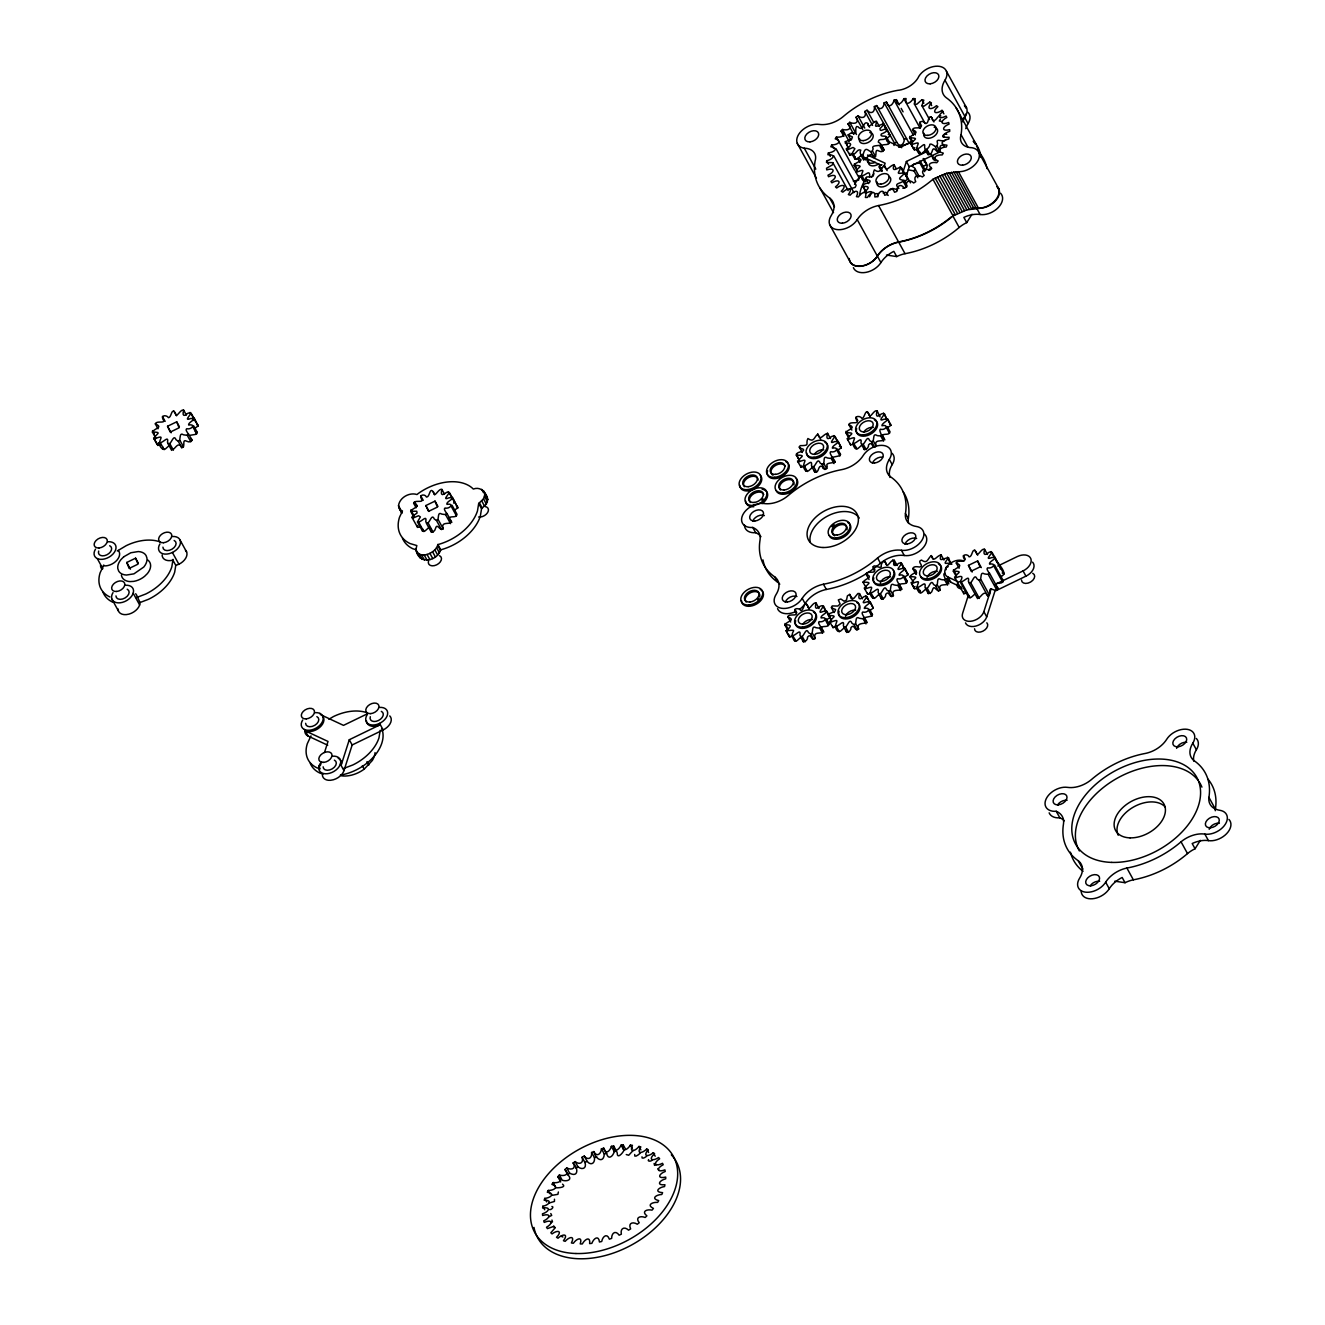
<?xml version="1.0" encoding="UTF-8"?>
<svg xmlns="http://www.w3.org/2000/svg" width="1325" height="1325" viewBox="0 0 1325 1325"><rect width="100%" height="100%" fill="white"/><g stroke="black" fill="none" stroke-linecap="round" stroke-linejoin="round"><path stroke-width="1.5" d="M846.162 630.087C845.996 634.99 851.594 630.733 850.965 627.619C854.873 622.949 854.393 632.588 858.65 629.011C854.741 620.133 872.132 626.029 864.248 619.669M880.926 596.78C880.761 601.666 886.359 597.426 885.729 594.312C889.638 589.625 889.158 599.281 893.414 595.687C890.152 586.462 904.048 593.534 900.354 586.809M186.361 415.056L183.662 410.154C180.217 408.68 176.175 419.843 175.331 412.953C171.256 407.04 171.72 417.574 168.424 417.673C167.116 414.957 160.524 414.791 162.925 419.197C166.884 424.398 156.367 420.075 155.323 423.884L158.023 428.787M444.455 494.026L441.937 489.438C438.492 487.964 434.467 499.144 433.623 492.237C429.399 486.258 430.112 497.19 426.484 497.057C425.226 493.678 418.617 494.606 421.3 498.614C424.944 503.732 414.609 499.31 413.615 503.169L416.133 507.757M819.049 608.622L816.134 603.041C812.689 601.567 808.648 612.746 807.803 605.84C803.712 599.943 804.209 610.461 800.896 610.577C799.571 607.844 792.996 607.678 795.398 612.084C799.356 617.284 788.839 612.962 787.795 616.771L790.677 622.005M880.082 416.928L877.133 410.849C873.688 409.293 869.829 420.373 868.852 413.847C865.093 407.603 865.026 418.153 861.896 418.385C860.571 415.653 853.996 415.487 856.397 419.893C860.356 425.093 849.838 420.77 848.795 424.58L851.876 430.078M897.174 565.527L894.292 560.293C890.864 558.736 887.005 569.816 886.028 563.291C884.504 558.372 880.313 563.986 881.291 566.736C879.121 569.237 871.999 561.982 873.457 569.154C877.531 574.686 867.213 570.148 865.97 574.023L869.051 579.522M937.802 116.948C936.212 119.896 932.071 123.291 932.171 117.942C926.854 113.619 929.835 124.649 925.049 123.44C923.889 119.73 917.397 121.602 920.295 125.196C923.657 130.264 913.521 125.759 912.528 129.668L915.393 134.902M987.456 554.479L984.574 549.262C981.129 547.788 977.105 558.951 976.26 552.061C972.037 546.082 972.749 556.997 969.122 556.864C967.863 553.486 961.254 554.413 963.938 558.421C967.581 563.556 957.246 559.133 956.253 562.993L959.134 568.226M899.261 104.89L896.379 99.657L894.11 100.087C892.967 105.056 888.181 108.865 886.475 102.025L884.189 102.737C883.924 108.054 879.585 111.366 876.603 105.569L874.367 106.547C875.212 112.178 870.923 114.811 867.03 110.223L864.91 111.433C866.964 117.13 862.459 119.267 858.004 115.855L856.033 117.262C859.759 122.794 854.459 124.666 849.756 122.314L848 123.904C853.3 128.79 847.354 130.91 842.501 129.436L840.994 131.142L843.876 136.376M615.545 1149.421L613.624 1145.943L611.355 1146.34C610.113 1151.276 605.243 1155.118 603.736 1148.146L601.451 1148.825C601.053 1154.108 596.681 1157.487 593.848 1151.557L591.596 1152.502C592.292 1158.1 588.018 1160.832 584.226 1156.079L582.072 1157.272C584.077 1163.002 579.489 1165.139 575.116 1161.594L573.112 1162.986C576.64 1168.551 571.439 1170.439 566.752 1167.954L564.963 1169.528C570.065 1174.513 564.202 1176.583 559.365 1175.01L557.825 1176.716L560.707 1181.95M582.072 1157.272L584.954 1162.489C586.958 1168.236 582.371 1170.372 577.998 1166.828L575.116 1161.594M840.994 131.142C847.735 135.017 841.458 137.8 836.423 137.038L835.214 138.843C843.098 141.394 837.003 145.038 831.686 144.922L830.808 146.76C839.255 148.036 834.187 152.292 828.407 152.888L827.877 154.71C836.82 154.412 832.862 159.431 826.684 160.739L826.502 162.495L832.829 162.66L848.166 190.568M802.784 639.312C802.304 644.381 808.217 640.356 807.571 637.06C811.48 632.389 810.999 642.029 815.239 638.451C811.811 629.193 825.972 636.298 822.179 629.557M863.784 447.105C863.304 452.173 869.217 448.165 868.571 444.869C872.479 440.182 871.999 449.838 876.239 446.243C872.877 437.002 886.773 444.123 883.262 437.399M835.992 148.665L856.132 185.285L855.155 187.388L850.021 188.912M155.969 438.525L152.375 432C155.075 427.909 163.505 427.511 155.323 423.884M414.013 517.396L410.651 511.284C413.383 507.193 421.781 506.812 413.615 503.169M557.825 1176.716C564.4 1180.724 558.14 1183.407 553.138 1182.562L551.879 1184.351C559.647 1187.084 553.486 1190.628 548.219 1190.43L547.291 1192.252C555.854 1193.56 550.422 1197.932 544.757 1198.396L544.161 1200.218C553.088 1200.102 548.947 1205.054 542.819 1206.263L542.604 1208.036C551.465 1206.595 549.063 1211.746 542.472 1213.816L542.621 1215.489C551.051 1212.938 550.488 1217.758 543.73 1220.872L544.227 1222.412C551.945 1219 553.585 1223.091 546.529 1227.248L547.391 1228.606L554.049 1226.304L554.546 1227.911M799.555 460.487L796.292 455.138C796.424 452.04 800.78 452.107 802.851 451.229C806.494 447.701 796.457 449.539 800.234 445.631C810.685 445.631 805.087 444.123 807.919 438.525C814.113 442.848 813.798 437.349 817.79 434.07C820.125 441.937 822.692 434.418 827.578 433.292L830.46 438.525M799.174 460.371L796.474 453.746M787.713 630.12L784.847 624.887C787.547 620.796 795.977 620.398 787.795 616.771M848.414 148.383L845.333 141.642L851.611 139.307L852.439 136.955L848.099 134.918L850.849 133.146M848.033 148.267C852.174 143.696 851.611 142.951 845.151 143.034M857.043 170.577L854.161 165.343C855.221 161.716 866.285 160.706 857.954 158.172M866.02 191.81L862.757 186.477C862.89 183.38 867.246 183.446 869.316 182.568C872.96 179.041 862.923 180.879 866.699 176.954C877.15 176.97 871.552 175.463 874.384 169.865C880.578 174.188 880.247 168.673 884.255 165.41C886.591 173.26 889.158 165.757 894.044 164.631L895.965 168.109M865.639 191.711L862.923 185.086M848.712 437.929L845.847 432.695C848.646 428.538 856.745 428.389 848.795 424.58M881.042 171.041L879.287 166.172L881.92 164.714M831.504 620.796L828.423 614.055L834.8 611.537L835.611 609.517L831.719 607.976L832.183 605.939L837.864 606.038L840.116 603.985L838.311 599.927L840.878 598.999L844.075 601.219L846.526 600.059L847.404 595.836L849.756 594.378L851.13 598.486L853.963 598.271L857.938 593.451L859.528 593.6L862.409 598.834M831.123 620.68L829.384 615.81M912.445 143.001L909.563 137.783C912.296 133.676 920.693 133.295 912.528 129.668M865.887 587.372L863.006 582.139C865.821 578.048 873.987 577.65 865.97 574.023M913.621 582.139L909.811 576.673C912.528 572.566 920.925 572.185 912.759 568.558C913.985 565.709 917.712 566.885 919.848 567.034C924.602 565.46 916.32 561.949 921.438 560.044C927.616 564.384 927.318 558.885 931.309 555.606C933.628 563.456 936.212 555.953 941.098 554.827L943.963 560.044M956.17 576.325L953.288 571.108C956.021 567.001 964.418 566.62 956.253 562.993M118.024 608.937A11.809 7.702 -28.8 0 0 126.223 614.618L129.072 614.088A11.809 7.702 -28.8 0 0 139.655 604.962L139.986 602.544L136.757 595.455A11.809 7.702 -28.8 0 0 135.647 593.766M173.028 559.365L171.803 566.918A39.816 25.953 -28.8 0 1 145.7 594.031L136.111 597.691M162.114 554.943A11.809 7.702 -28.8 0 0 170.296 560.624L172.896 560.144L175.778 565.378L174.685 572.152A39.816 25.953 -28.8 0 1 148.566 599.264L139.986 602.544M398.494 505.752C399.471 497.604 409.408 492.006 417.027 494.54L418.187 493.546A43.311 28.239 -28.8 0 1 473.323 489.057C480.942 486.176 486.06 492.635 487.815 499.508L486.374 504.063L481.555 508.701L480.346 516.137A43.311 28.239 -28.8 0 1 441.523 549.61L440.745 549.759C436.703 562.197 417.706 564.566 415.984 549.262L416.828 545.552L410.087 543.565A43.311 28.239 -28.8 0 1 399.504 517.263L402.452 511.019L399.984 509.479L398.494 505.752L400.398 509.247M380.209 730.274L378.983 737.826A39.816 25.953 -28.8 0 1 352.881 764.939L343.291 768.599M484.95 494.275L483.493 498.829L478.689 503.467L477.48 510.903A43.311 28.239 -28.8 0 1 438.641 544.376L437.863 544.525C436.074 553.337 418.816 560.359 415.984 549.262M430.807 529.321C429.813 533.727 434.998 532.004 435.395 528.741C437.233 521.901 439.685 531.739 443.213 528.774C439.933 519.599 453.829 526.572 450.152 519.88M169.385 445.399L165.228 449.092L162.776 449.208C153.203 442.202 169.285 433.076 154.263 438.956C155.141 433.59 163.588 432.348 152.375 432M162.776 449.208L163.306 447.37M429.118 527.3L424.961 531.01L422.493 531.126L417.458 521.967L420.389 516.932L418.551 515.723L412.539 518.241L412.572 516.303L417.06 513.023L416.729 511.218L410.651 511.284M422.493 531.126L423.023 529.288M861.449 155.124L857.292 158.834L854.84 158.95L851.958 153.717L854.89 148.682L853.052 147.472L847.039 149.99L846.36 148.93L848.629 146.595M854.84 158.95L855.354 157.112M812.589 467.228L808.432 470.938L805.981 471.054C798.495 464.081 812.44 456.645 798.18 462.094C798.809 456.794 808.084 455.253 796.292 455.138M805.981 471.054L806.329 469.646M867.345 180.465L863.85 181.243C856.182 174.834 870.26 166.702 856.53 172.217C855.155 167.613 866.782 165.658 854.161 165.343M863.85 181.243L864.364 179.405M801.145 636.977L796.987 640.687L794.52 640.803C787.067 630.584 801.608 629.309 786.056 630.783C791.373 626.592 792.367 624.423 784.847 624.887M794.52 640.803L794.884 639.395M862.144 444.786L857.987 448.496L855.519 448.595C848.05 441.639 861.995 434.203 847.718 439.652C848.364 434.335 857.639 432.828 845.847 432.695M855.519 448.595L855.884 447.204M925.86 149.874L921.703 153.567L919.252 153.683C911.782 146.595 925.678 139.556 911.451 144.74C912.113 139.357 921.206 138.181 909.563 137.783M919.252 153.683L919.782 151.845M844.538 627.537L840.381 631.247L837.93 631.362C830.444 624.39 844.389 616.97 830.129 622.402C830.825 617.053 839.818 615.827 828.241 615.446M879.088 594.246L875.146 597.939L872.695 598.039C865.208 591.082 879.154 583.646 864.894 589.095C865.54 583.778 874.798 582.271 863.006 582.139M872.695 598.039L872.893 597.128M926.109 588.764L921.952 592.457L919.484 592.573C912.014 585.617 925.96 578.18 911.699 583.629C912.329 578.313 921.604 576.806 909.811 576.673M919.484 592.573L920.196 590.354M975.349 593.666L971.192 597.36L968.724 597.476L960.095 581.774C964.103 575.348 961.304 575.514 955.176 578.064C955.872 572.715 964.865 571.473 953.288 571.108M968.724 597.476L969.254 595.637M893.977 145.452L894.508 143.166L874.367 106.547M626.261 1154.555L628.713 1155.251L633.251 1150.348M869.631 196.762L869.912 195.752M925.247 170.528C927.715 166.751 928.51 162.909 923.045 166.536M863.171 157.079C865.242 164.797 869.531 148.466 873.838 157.427C878.177 156.681 873.407 147.771 879.253 151.149C883.146 153.452 885.994 147.936 881.142 147.257M977.072 595.604C979.142 603.322 983.415 587.008 987.721 595.952C992.143 595.19 987.042 586.346 993.154 589.675C995.87 591.381 999.961 588.366 996.466 586.279M591.596 1152.502L594.478 1157.735C595.157 1163.333 590.884 1166.05 587.091 1161.313L584.226 1156.079M911.815 141.361L908.817 142.719L886.475 102.025M873.854 173.707L871.585 177.003M940.27 151.679L909.248 166.718L906.267 176.076L907.045 172.747M991.05 589.095L983.862 611.637A11.809 7.702 -28.8 0 1 970.413 621.293A11.809 7.702 -28.8 0 1 962.596 613.376L968.426 595.008M171.107 447.337C173.194 455.071 177.467 438.741 181.773 447.701C186.245 446.972 181.012 438.211 187.073 441.358C189.773 443.146 194.063 440.165 190.502 438.012M320.402 765.303L321.577 761.643M324.509 752.467L328.02 741.453L305.197 730.82A11.809 7.702 -28.8 0 0 319.673 727.425A11.809 7.702 -28.8 0 0 322.455 715.947M366.412 720.634A11.809 7.702 -28.8 0 0 380.292 724.692L349.287 739.731L341.088 765.403A11.809 7.702 -28.8 0 0 338.206 758.231M322.339 774.612A11.809 7.702 -28.8 0 0 330.521 780.293L333.37 779.763A11.809 7.702 -28.8 0 0 343.97 770.637L352.168 744.965L383.173 729.926A11.809 7.702 -28.8 0 0 389.782 715.931M883.941 166.884L885.117 163.223L867.56 155.025M902.855 172.498L906.383 161.484L926.44 151.762M927.583 151.812C926.49 156.234 931.757 154.644 932.154 151.298C933.959 144.193 936.841 155.091 940.104 150.951M927.831 590.702C926.722 595.124 931.988 593.534 932.386 590.188C934.241 583.364 936.676 593.186 940.22 590.221C936.858 580.979 950.737 588.085 947.226 581.377M965.494 622.882A11.809 7.702 -28.8 0 0 976.144 625.996A11.809 7.702 -28.8 0 0 986.727 616.87L994.926 591.198L1025.947 576.16A11.809 7.702 -28.8 0 0 1032.556 562.148M634.692 1154.472C633.632 1158.762 639.776 1154.042 640.571 1152.601M159.182 442.666C162.644 443.858 169.02 434.285 167.48 442.335C170.627 448.347 173.244 432.463 175.977 439.668C182.635 445.233 177.567 430.973 183.479 434.815C193.715 436.637 183.811 430.857 186.692 428.72C191.761 430.012 196.216 423.636 188.68 425.043C187.521 422.278 199.81 417.64 190.552 418.534C181.293 422.377 196.514 410.17 187.769 413.334C183.132 417.425 182.337 415.023 183.662 410.154M417.458 521.967C420.919 523.143 427.296 513.587 425.756 521.619C429.068 527.632 431.321 511.781 434.269 518.969C440.927 524.501 435.892 510.39 441.705 514.083C451.875 516.038 442.169 510.175 444.968 508.022C450.053 509.313 454.508 502.937 446.972 504.345C445.498 501.546 458.152 497.239 449.125 497.753C439.469 501.777 454.111 490.432 446.591 492.37C441.755 496.362 440.413 494.821 441.937 489.438M851.958 153.717C856.016 155.787 856.894 148.152 860.819 150.139C859.345 151.994 860.554 157.162 863.37 153.832C866.285 142.653 870.542 157.112 873.175 148.847C869.614 143.249 887.402 147.936 878.276 142.023C878.442 137.85 883.129 140.649 885.431 138.612C889.357 134.057 878.922 138.131 881.34 134.007C883.013 133.312 889.605 130.595 885.978 129.188C883.742 128.459 879.767 132.748 879.933 128.641C891.261 117.412 872.546 130.827 875.991 124.451C877.796 114.579 867.759 132.185 867.925 123.49C862.923 119.697 863.917 133.129 857.788 126.587M916.37 148.45C919.252 150.503 925.662 140.102 924.618 146.959C924.535 152.524 930.017 147.141 929.885 144.276C932.303 142.587 937.106 150.785 937.57 143.332C935.102 136.839 943.798 143.398 945.719 139.705M803.099 465.82C807.024 466.615 812.589 457.622 811.48 465.853C815.206 470.408 817.045 455.436 820.274 463.22C827.148 467.377 821.102 454.16 827.413 457.97C837.4 459.957 827.81 453.697 830.758 451.693C836.207 453.283 839.818 446.542 832.398 448.165C831.702 445.183 843.545 441.126 834.767 441.589C825.276 445.763 840.232 433.408 831.702 436.472C826.85 440.745 826.154 438.128 827.578 433.292M811.977 466.996L814.858 472.23C819.728 472.909 817.392 464.893 822.295 466.334C822.08 470.077 828.009 470.193 827.197 466.168C824.001 460.984 841.193 464.628 832.282 459.361M852.654 443.362C856.116 444.554 862.492 434.981 860.935 443.03C864.132 448.976 866.815 432.911 869.614 440.562C876.189 445.614 871.188 431.42 877.067 435.577C885.332 437.283 878.077 431.42 880.313 429.25C885.746 430.84 889.373 424.099 881.953 425.723C881.556 422.758 893.033 418.369 884.023 419.23C874.748 423.072 889.986 410.866 881.241 414.029C876.405 418.286 875.692 415.686 877.133 410.849M791.654 635.569C795.232 636.762 801.194 627.189 799.936 635.222C803.099 641.25 805.699 625.35 808.449 632.572C815.107 638.103 810.072 623.992 815.885 627.686C826.055 629.657 816.399 623.744 819.165 621.624C824.233 622.916 828.688 616.539 821.152 617.947C819.662 615.148 832.348 610.842 823.305 611.355C813.815 615.661 828.804 603.057 820.241 606.221C815.521 610.328 814.643 607.96 816.134 603.041M835.048 626.129C838.526 627.305 844.886 617.748 843.346 625.781C846.509 631.81 849.11 615.926 851.859 623.131C858.517 628.663 853.499 614.552 859.296 618.245C869.233 620.382 859.875 614.022 862.724 612.017C868.157 613.591 871.784 606.85 864.347 608.473C863.95 605.525 875.444 601.136 866.418 601.997C857.225 605.674 871.8 594.527 864.182 596.532C859.296 600.54 857.822 599.033 859.528 593.6M869.813 592.805C873.274 593.997 879.651 584.424 878.111 592.474C881.274 598.503 883.874 582.602 886.624 589.807C893.282 595.356 888.247 581.228 894.06 584.921C903.998 587.058 894.64 580.714 897.489 578.694C902.921 580.284 906.548 573.543 899.112 575.166C898.714 572.201 910.209 567.812 901.182 568.673C891.99 572.367 906.548 561.22 898.946 563.224C894.06 567.233 892.586 565.725 894.292 560.293M916.618 587.339C920.395 588.151 926.374 579.124 924.999 587.389C928.676 592.076 930.465 577.17 933.578 584.54C940.468 589.36 934.771 575.679 940.916 579.489C949.661 581.427 941.297 575 944.725 573.079M960.095 581.774C963.573 582.95 969.95 573.394 968.393 581.443C971.705 587.455 973.958 571.588 976.906 578.777C983.564 584.325 978.546 570.197 984.343 573.891C994.512 575.862 984.806 569.998 987.622 567.829C992.69 569.121 997.145 562.744 989.609 564.152C988.135 561.353 1000.789 557.063 991.762 557.56C981.941 561.436 996.864 550.339 989.228 552.194C984.392 556.185 983.067 554.645 984.574 549.262M190.287 435.263L195.587 434.385L197.309 432.463L193.715 425.921M448.744 518.986C449.838 514.845 456.048 518.853 457.042 514.382L452.007 505.223M881.092 146.81C882.168 142.669 888.396 146.678 889.373 142.206L886.491 136.972M898.913 188.398C892.802 182.817 900.718 184.092 904.097 180.415C894.839 178.958 902.408 177.07 904.66 172.647C893.547 174.685 900.42 172.366 900.437 166.9C895.302 169.865 891.642 171.753 894.044 164.631M902.838 188.233L906.383 187.073L906.979 185.632L904.097 180.415M919.119 176.473L914.648 167.993L912.08 166.288L913.819 164.002L919.865 162.925L919.716 161.037M833.491 457.092L839.918 455.734L840.514 454.309L837.632 449.076M881.771 436.455C882.864 432.314 889.075 436.339 890.069 431.851L887.187 426.633M820.771 628.663C821.864 624.522 828.075 628.53 829.069 624.058L826.187 618.825M865.44 617.417L871.883 616.059L872.463 614.618L869.597 609.384M898.946 585.898C900.039 581.758 906.25 585.783 907.227 581.294L904.362 576.077M994.976 585.335C996.085 581.244 1002.28 585.203 1003.273 580.731L994.644 565.03M906.615 138.645L904.329 139.357C904.064 144.69 899.725 147.986 896.743 142.189L876.603 105.569M870.094 195.305C874.566 190.436 869.614 191.082 865.788 193.235M881.39 168.987L882.019 170.362M883.891 124.252L886.293 130.413M837.731 441.97L835.032 436.356M884.587 413.913L886.988 420.075M826.27 611.736L823.587 606.105M869.68 602.295L866.981 596.664M904.445 568.972L901.745 563.357M941.098 554.827C938.233 563.473 943.566 557.676 948.551 557.891C941.148 567.001 947.342 561.336 951.963 564.102M103.797 564.997L100.137 572.764A39.816 25.953 -28.8 0 0 109.859 596.946M310.977 735.905L307.317 743.673A39.816 25.953 -28.8 0 0 317.039 767.854L320.286 768.815M616.92 1152.137L616.506 1151.177L614.237 1151.574C612.995 1156.51 608.125 1160.336 606.602 1153.379L604.316 1154.058C603.571 1164.046 595.306 1159.027 593.848 1151.557M194.245 420.688L194.709 419.76L190.055 412.423M950.952 564.053L948.551 557.891M1000.193 568.955L1000.657 568.011L995.771 560.243M453.663 503.086L454.425 501.662L448.347 491.707M641.979 1156.808C641.283 1159.822 646.186 1157.106 646.898 1155.798M886.491 255.046L896.71 256.586A23.469 15.304 -28.8 0 1 905.041 253.688A78.755 51.36 -28.8 0 0 959.184 227.453A23.469 15.304 -28.8 0 1 966.737 222.633L972.003 214.236M1114.822 881.175L1125.041 882.715A23.469 15.304 -28.8 0 1 1133.372 879.817A78.755 51.36 -28.8 0 0 1187.515 853.582A23.469 15.304 -28.8 0 1 1195.067 848.762L1200.334 840.365M931.193 167.364L928.676 170.113M916.155 574.421L916.618 572.383M940.352 119.267L939.342 120.973L941.876 121.519M161.054 444.687C159.315 445.978 155.688 445.25 158.288 443.097M863.966 192.373C869.233 188.2 870.392 185.964 862.757 186.477M917.529 149.162C915.79 150.454 912.163 149.725 914.763 147.572M850.219 443.444L850.6 444.885L853.797 444.074M793.145 636.116L789.601 637.077L789.634 635.139M832.613 626.212L833.011 627.636L836.837 626.559M867.378 592.888L867.776 594.329L871.32 593.368M917.761 588.052C916.022 589.343 912.395 588.598 915.012 586.462M341.519 775.854A24.363 15.883 -28.8 0 0 364.193 769.146L372.308 760.5A24.363 15.883 -28.8 0 0 375.058 752.633M648.571 1159.607C647.014 1161.793 651.652 1161.512 652.231 1159.855M417.607 525.462L417.574 527.4L420.77 526.588M849.938 153.286L849.905 155.224L853.118 154.412M858.964 175.579L858.931 177.533L861.714 176.871M801.078 465.373L801.045 467.328L804.871 466.234M963.838 591.811L963.805 593.749L967.002 592.938M924.983 123.242L914.349 103.897L915.293 98.713L913.24 98.547C910.689 103.118 904.478 106.53 906.068 98.547L903.882 98.679C901.944 103.433 896.644 107.192 896.379 99.657M625.185 1148.477L623.263 1144.982L621.094 1145.098C619.057 1149.802 613.674 1153.545 613.624 1145.943M947.011 578.628L949.396 578.478M908.254 169.865L913.505 170.809L915.277 169.484M875.56 193.616L878.525 193.698L877.862 196.812M654.103 1163.466L654.55 1165.371L656.471 1164.642M194.262 418.17L198.121 425.971L194.427 428.505M452.554 497.455L457.837 507.873L454.061 510.44M888.263 134.454C892.205 134.173 888.429 137.85 886.408 138.28M904.66 172.647L907.791 179.14L904.263 181.608M838.195 441.308L841.325 447.8L837.549 450.368M887.733 418.866L890.88 425.358L887.187 427.892M904.909 568.309L908.039 574.802L904.362 577.336M870.144 601.633L873.274 608.125L869.962 610.494M995.191 557.278C995.572 562.827 1010.296 573.443 1000.392 576.773M553.469 1226.221L555.308 1227.629L550.836 1232.78L552.028 1233.906C557.842 1229.55 562.661 1231.057 556.517 1237.302L558.007 1238.196C562.761 1233.691 568.889 1233.575 563.44 1240.73L565.179 1241.343C569.071 1236.772 575.381 1235.298 571.406 1242.949L573.361 1243.281C576.375 1238.742 582.868 1235.894 580.217 1243.91L582.338 1243.96C584.623 1239.355 590.586 1235.695 589.642 1243.595L591.878 1243.347C593.484 1238.56 598.701 1234.635 599.447 1242.005L601.732 1241.475C602.577 1236.374 607.148 1232.714 609.368 1239.19L611.637 1238.378C611.554 1232.879 615.711 1229.981 619.156 1235.215L621.359 1234.155C620.034 1228.441 624.423 1226.039 628.547 1230.18L630.634 1228.888C627.884 1223.157 632.721 1221.352 637.308 1224.217L639.213 1222.743C634.89 1217.41 640.439 1215.489 645.209 1217.493L646.882 1215.853C641.018 1211.298 647.13 1208.98 652.049 1210.156L653.44 1208.417C646.236 1205.005 652.513 1201.924 657.631 1202.421L658.724 1200.616C650.509 1198.578 656.388 1194.62 661.838 1194.488L662.599 1192.649C653.805 1192.069 658.658 1187.366 664.554 1186.554L664.951 1184.749C656.007 1185.544 659.32 1180.443 665.697 1178.803L665.73 1177.08C657.034 1179.101 658.459 1174.049 665.233 1171.482L664.902 1169.876C656.803 1172.89 656.173 1168.352 663.196 1164.741L662.517 1163.3C655.246 1167.043 652.612 1163.483 659.635 1158.779L658.608 1157.52C652.314 1161.743 647.958 1159.508 654.616 1153.727L653.275 1152.717C648.024 1157.172 642.36 1156.477 648.306 1149.736L646.683 1148.99C642.393 1153.512 635.983 1154.39 640.836 1146.903L638.981 1146.44C635.586 1150.961 628.977 1153.247 632.423 1145.313L630.369 1145.115C627.735 1149.686 621.458 1152.998 623.263 1144.982M657.912 1168.617L659.022 1170.339M559.365 1175.01L562.247 1180.244C567.083 1181.817 572.947 1179.747 567.845 1174.762L569.634 1173.188C578.462 1177.859 578.528 1168.219 573.112 1162.986M889.986 190.121L892.619 188.415L897.605 189.69M929.537 119.581L921.869 105.619L923.823 100.153L921.935 99.706L916.767 104.261L914.432 104.046M924.469 162.279L924.221 159.944M856.778 126.422C853.88 129.337 858.948 135.084 851.379 133.063M575.994 1168.219L577.998 1166.828M550.869 1222.892L552.475 1221.832L551.929 1220.06M117.312 550.968L126.239 545.652A39.816 25.953 -28.8 0 1 160.308 541.991M328.898 719.26L333.42 716.577A39.816 25.953 -28.8 0 1 367.489 712.9M832.895 162.826L832.68 164.681L826.535 168.242L826.717 169.898C835.081 167.215 834.932 172.018 827.976 175.215L828.539 176.738C836.141 173.227 837.847 177.186 830.99 181.492L831.885 182.817C838.543 178.759 842.303 181.508 835.462 186.908L836.688 188.001C842.336 183.628 847.569 184.904 841.309 191.297L842.832 192.158C847.47 187.637 853.681 187.338 848.364 194.576L850.137 195.156C853.929 190.601 860.24 188.912 856.447 196.647L858.434 196.945C861.349 192.407 867.792 189.409 865.358 197.458L867.494 197.458C869.697 192.837 875.577 189.111 874.848 196.978L877.084 196.68C878.608 191.86 883.742 187.951 884.669 195.239L886.955 194.659C887.684 189.508 892.205 185.914 894.59 192.257L896.859 191.413C896.644 185.864 900.785 183.065 904.346 188.15L906.532 187.04C905.041 181.326 909.48 178.991 913.67 182.983L915.724 181.674C912.793 175.993 917.745 174.072 922.332 176.921L924.204 175.413C919.699 170.163 925.33 168.225 930.117 170.113L931.757 168.457C925.877 164.018 931.806 161.633 936.808 162.727L938.166 160.954C930.812 157.725 937.073 154.512 942.224 154.942L943.284 153.137C935.152 151.199 940.684 147.224 946.249 146.992L946.961 145.17C938.117 144.756 942.82 139.986 948.766 139.075L949.131 137.27C940.187 138.247 943.284 133.113 949.71 131.374L949.694 129.651C941.065 131.821 942.241 126.803 949.048 124.103L948.683 122.513C940.667 125.643 939.789 121.204 946.828 117.461L946.083 116.037C938.895 119.83 936.245 116.501 943.069 111.598L941.992 110.373C935.847 114.629 931.293 112.592 937.885 106.679L936.51 105.702C931.376 110.157 925.579 109.677 931.409 102.82L929.769 102.108L924.005 106.166L921.869 105.619M804.292 148.218A19.345 12.604 -28.8 0 1 815.057 161.236A79.069 51.559 -28.8 0 0 829.715 198.071A23.535 15.353 -28.8 0 1 831.139 215.693A16.148 10.534 -28.8 0 0 836.721 229.556A16.148 10.534 -28.8 0 0 857.225 219.619A23.287 15.188 -28.8 0 1 878.541 205.541A79.069 51.559 -28.8 0 0 932.949 179.289L946.746 173.244L960.526 171.621A16.148 10.534 -28.8 0 0 978.264 159.994A16.148 10.534 -28.8 0 0 971.821 147.704A19.345 12.604 -28.8 0 1 961.056 134.67A79.069 51.559 -28.8 0 0 946.398 97.835A23.535 15.353 -28.8 0 1 944.973 80.229A16.148 10.534 -28.8 0 0 939.392 66.349A16.148 10.534 -28.8 0 0 918.887 76.287A19.345 12.604 -28.8 0 1 897.572 90.365A79.069 51.559 -28.8 0 0 843.164 116.617A23.535 15.353 -28.8 0 1 819.214 124.401A16.148 10.534 -28.8 0 0 798.71 134.338A16.148 10.534 -28.8 0 0 804.292 148.218L815.803 169.136M849.292 258.524A16.148 10.534 -28.8 0 0 860.488 266.292A16.148 10.534 -28.8 0 0 877.365 256.238A23.287 15.188 -28.8 0 1 898.681 242.177A79.069 51.559 -28.8 0 0 953.073 215.909L966.869 209.863L980.649 208.24A16.148 10.534 -28.8 0 0 996.45 199.727A16.148 10.534 -28.8 0 0 997.477 186.908M584.954 1162.489L587.091 1161.313M561.088 1236.225L562.893 1237.003M860.968 176.026C865.656 176.01 870.177 168.242 869.68 176.904M549.047 1216.747L551.713 1215.389L550.786 1213.534M176.705 421.814L179.107 427.793L170.262 432.082L167.546 426.252L176.705 421.814L179.405 426.716M911.55 141.825L900.602 147.141L886.558 140.582M135.597 558.173L137.999 564.152L129.154 568.442L126.753 562.463L135.597 558.173L138.363 563.208M434.998 501.115L437.399 507.094L428.555 511.367L425.838 505.554L434.998 501.115L437.962 506.498M367.224 713.877L343.506 725.371L320.7 714.722L319.971 713.413M977.635 560.922L980.036 566.901L971.192 571.191L968.476 565.361L977.635 560.922L981.312 567.613M997.808 566.023L1017.302 556.566A11.809 7.702 -28.8 0 1 1030.8 558.603A11.809 7.702 -28.8 0 1 1023.066 570.926L995.82 584.126M894.508 143.166L896.743 142.189M594.478 1157.735L596.714 1156.791M549.627 1209.592C551.183 1210.139 554.496 1206.727 551.912 1206.462M185.483 550.239A11.809 7.702 -28.8 0 1 178.875 564.251L175.778 565.378M192.506 419.379L193.649 418.965M826.088 620.133L829.881 617.549L826.999 612.316M549.097 1203.034L554.446 1201.444L554.463 1199.224M902.838 172.3L904.379 172.929L901.497 167.695M885.928 418.518L887.452 419.147M903.087 567.961L904.627 568.591M949.892 562.479L947.491 557.096M824.928 610.709L826.452 611.338M868.322 601.268L869.863 601.898M898.83 147.025L900.619 146.495L901.729 147.721M883.079 192.97L885.796 192.307L888.197 195.487M948.187 566.669L946.05 567.448L946.116 569.717M853.317 181.111L858.633 180.101L859.064 177.782M552.591 1195.249L557.891 1194.322L558.388 1191.987M946.779 134.305C944.907 132.765 940.319 136.889 944.029 137.22M839.404 446.542L841.06 446.542M1002.164 572.98L1003.82 572.98M852.952 192.257L853.863 192.572M881.903 167.977L879.121 167.563M889.539 424.066L890.615 424.099M196.796 424.679L197.856 424.712M456.512 506.597L457.589 506.614M906.714 573.51L907.791 573.543M103.416 565.808L105.834 565.874A11.809 7.702 -28.8 0 0 119.25 551.945L118.24 550.422M939.243 115.788L940.849 115.938M416.332 549.792L412.969 548.798A43.311 28.239 -28.8 0 1 402.452 538.182M323.168 774.032L319.921 773.088A39.816 25.953 -28.8 0 1 310.265 763.316M195.338 431.536L197.309 432.463M944.062 146.032C941.628 143.68 938.613 146.628 940.468 149.129M905.637 580.483L907.227 581.294M827.479 623.247L829.069 624.058M327.722 745.213L308.079 736.037A11.809 7.702 -28.8 0 1 304.833 731.118M947.607 577.352A11.809 7.702 -28.8 0 0 950.853 582.271L961.387 587.19M865.175 157.808L880.926 165.194M963.474 560.955A11.809 7.702 -28.8 0 0 947.922 565.361A11.809 7.702 -28.8 0 0 947.971 577.037L958.472 581.973M839.338 453.647L840.514 454.309M871.287 613.955L872.463 614.618M484.569 494.589L487.815 499.508M886.773 129.486L882.847 123.457M837.913 441.589L833.988 435.561M562.529 1184.169C567.034 1187.448 558.024 1187.945 556.003 1187.796L553.138 1182.562M802.321 452.521L799.24 447.022M946.431 71.235L966.571 107.855M944.973 80.229L965.113 116.848A23.535 15.353 -28.8 0 0 962.795 121.917M965.958 113.933A16.148 10.534 -28.8 0 1 964.468 117.08L968.062 123.606A23.469 15.304 -28.8 0 0 965.759 128.657M956.037 107.656L976.161 144.293M978.86 152.574L999 189.21M961.056 134.67L967.763 146.893M941.992 110.373L943.913 113.867M929.769 102.108L931.674 105.586M921.935 99.706L923.856 103.201M931.077 116.716L933.943 121.95M958.323 171.554L978.463 208.174M972.699 207.743A23.469 15.304 -28.8 0 1 976.525 207.959L980.119 214.501A16.148 10.534 -28.8 0 0 998.255 207.578A16.148 10.534 -28.8 0 0 1000.574 193.268M956.087 171.637L976.21 208.257M953.785 171.836L973.925 208.472M913.24 98.547L915.161 102.042M937.09 146.098L939.972 151.332M951.449 172.184L971.589 208.803M935.367 146.942L938.249 152.176M949.097 172.647L969.238 209.267M919.633 122.248L921.554 125.743M946.746 173.244L966.869 209.863M903.882 98.679L920.179 128.326M944.377 173.972L964.517 210.592M942.025 174.801L962.149 211.437M926.987 149.427L929.868 154.661M966.737 222.633L963.855 217.399A23.469 15.304 -28.8 0 1 980.119 214.501M925.247 149.626L928.129 154.859M939.69 175.761L959.83 212.398M901.182 108.368L903.087 111.863M937.388 176.838L957.528 213.457M894.11 100.087L913.289 134.968M935.135 178.014L955.275 214.633M923.889 158.967L926.771 164.201M923.194 158.487L927.036 165.459M917.745 148.947L920.61 154.18M909.745 136.392L912.61 141.626M932.949 179.289L953.073 215.909M959.184 227.453L952.708 215.677A23.469 15.304 -28.8 0 1 954.464 214.302M911.451 144.74L914.333 149.973M910.772 143.68L913.654 148.913M920.461 161.501L925.264 170.213M919.865 162.925L924.668 171.654M884.189 102.737L904.329 139.357M913.968 170.776L917.811 177.749M906.383 161.484L909.248 166.718M887.303 130.463L890.185 135.697M876.438 121.188L879.32 126.422M885.912 138.413L888.777 143.647M906.648 175.877L910.49 182.867M904.909 173.906L907.791 179.14M900.437 166.9L903.319 172.134M867.03 110.223L873.755 122.43M864.91 111.433L872.579 125.395M903.501 181.84L906.383 187.073M881.307 144.972L884.189 150.205M867.61 123.722L869.531 127.2M879.999 146.247L882.881 151.481M858.004 115.855L864.728 128.061M884.255 165.41L887.137 170.643M856.033 117.262L862.757 129.486M872.678 151.365L875.56 156.598M879.287 166.172L882.168 171.405M870.956 152.193L873.838 157.427M1082.823 869.134L1078.202 860.72A78.755 51.36 -28.8 0 1 1063.462 824.1A24.529 15.999 -28.8 0 0 1056.224 811.281A16.148 10.534 -28.8 0 1 1046.154 798.876A16.148 10.534 -28.8 0 1 1067.519 787.365A23.469 15.304 -28.8 0 0 1091.336 779.647A78.755 51.36 -28.8 0 1 1145.479 753.412A23.469 15.304 -28.8 0 0 1166.712 739.284A16.148 10.534 -28.8 0 1 1187.217 729.33A16.148 10.534 -28.8 0 1 1192.798 743.209L1196.392 749.751A23.469 15.304 -28.8 0 0 1193.775 761.163M849.756 122.314L856.48 134.521M848 123.904L853.747 134.355M862.575 154.694L865.457 159.928M860.836 154.892L863.718 160.126M848.099 134.918L850.981 140.152M842.501 129.436L849.226 141.642M858.07 158.967L859.991 162.462M1192.798 743.209A23.469 15.304 -28.8 0 0 1194.173 760.732A78.755 51.36 -28.8 0 1 1208.913 797.352L1215.389 809.128A23.469 15.304 -28.8 0 0 1215.273 810.734M853.333 154.197L856.198 159.431M865.705 178.362L868.587 183.595M845.333 141.642L847.238 145.137M878.541 205.541L905.041 253.688M862.343 176.507L865.208 181.74M846.36 148.93L849.905 155.224M854.343 163.952L856.248 167.447M855.37 171.24L858.931 177.533M836.423 137.038L854.642 170.18M896.71 256.586L893.828 251.352L891.841 252.413A23.469 15.304 -28.8 0 0 880.926 262.582A16.148 10.534 -28.8 0 1 865.987 272.37A16.148 10.534 -28.8 0 1 853.383 267.65M831.686 144.922L833.607 148.417M833.707 155.77L853.847 192.39M1078.202 860.72A23.469 15.304 -28.8 0 1 1079.577 878.243A16.148 10.534 -28.8 0 0 1085.158 892.122A16.148 10.534 -28.8 0 0 1105.663 882.185A23.469 15.304 -28.8 0 1 1126.896 868.057A78.755 51.36 -28.8 0 0 1181.039 841.806A23.469 15.304 -28.8 0 1 1204.856 834.104L1208.45 840.63A16.148 10.534 -28.8 0 0 1226.586 833.707A16.148 10.534 -28.8 0 0 1228.904 819.397M828.407 152.888L830.328 156.383M826.684 160.739L828.589 164.217M857.225 219.619L880.926 262.582M1195.067 848.762L1192.185 843.528A23.469 15.304 -28.8 0 1 1208.45 840.63M829.715 198.071L834.502 206.783M797.253 143.332L816.432 178.212M1181.039 841.806L1187.515 853.582M820.076 188.249L833.508 212.663M1023.066 570.926L1025.947 576.16M829.682 224.687L849.822 261.307M992.028 552.326L1004.085 574.238M990.984 551.531L993.866 556.765M994.048 566.471L1002.677 582.172M989.46 573.029L998.089 588.731M974.802 550.041L977.668 555.274M988.152 574.305L996.781 590.006M980.831 579.423L989.46 595.124M979.092 580.267L987.721 595.952M963.358 555.572L965.279 559.067M968.476 565.361L972.153 572.069M887.998 420.124L890.88 425.358M883.527 413.118L886.408 418.352M886.591 428.058L889.472 433.292M970.728 582.752L979.357 598.453M1126.896 868.057L1133.372 879.817M968.972 582.95L977.602 598.652M983.862 611.637L986.727 616.87M882.003 434.617L884.885 439.85M961.47 582.271L970.099 597.956M867.345 411.628L870.227 416.862M880.694 435.908L883.56 441.142M953.47 569.717L956.352 574.951M1125.041 882.715L1122.176 877.481L1120.188 878.541A23.469 15.304 -28.8 0 0 1109.273 888.727A16.148 10.534 -28.8 0 1 1092.38 898.764A16.148 10.534 -28.8 0 1 1081.183 891.013M954.513 577.004L963.805 593.749M779.763 584.242A23.469 15.304 -28.8 0 0 777.609 582.139L774.744 576.905A78.755 51.36 -28.8 0 1 760.003 540.285A24.529 15.999 -28.8 0 0 752.766 527.449A16.148 10.534 -28.8 0 1 742.679 515.061A16.148 10.534 -28.8 0 1 764.061 503.533A23.469 15.304 -28.8 0 0 787.878 495.832A78.755 51.36 -28.8 0 1 842.021 469.58A23.469 15.304 -28.8 0 0 863.238 455.452A16.148 10.534 -28.8 0 1 883.758 445.515A16.148 10.534 -28.8 0 1 889.34 459.394L892.205 464.611A23.469 15.304 -28.8 0 0 890.003 477.464M873.374 441.01L876.239 446.243M947.971 577.037L950.853 582.271M871.651 441.854L874.517 447.088M945.967 578.594L948.849 583.828M855.917 417.176L857.822 420.654M931.309 555.606L933.231 559.084M944.659 579.87L947.541 585.103M889.34 459.394A23.469 15.304 -28.8 0 0 890.715 476.917A78.755 51.36 -28.8 0 1 905.455 513.537L908.321 518.771A23.469 15.304 -28.8 0 0 908.586 523.425M1105.663 882.185L1109.273 888.727M863.271 444.355L866.153 449.572M861.532 444.554L864.397 449.771M937.338 584.987L940.22 590.221M935.616 585.832L938.481 591.066M1056.224 811.281L1059.818 817.807A24.529 15.999 -28.8 0 1 1064.323 820.821M854.012 443.858L856.894 449.092M846.013 431.304L848.894 436.538M847.056 438.592L850.6 444.885M927.235 588.317L930.117 593.55M925.496 588.515L928.361 593.749M912.759 568.558L915.641 573.791M774.744 576.905A23.469 15.304 -28.8 0 1 776.119 594.428A16.148 10.534 -28.8 0 0 781.7 608.308A16.148 10.534 -28.8 0 0 802.205 598.353A23.469 15.304 -28.8 0 1 823.438 584.226A78.755 51.36 -28.8 0 0 877.581 557.991A23.469 15.304 -28.8 0 1 901.398 550.273L904.279 555.506A16.148 10.534 -28.8 0 0 922.399 548.583A16.148 10.534 -28.8 0 0 924.718 534.273M838.443 442.567L841.325 447.8M917.977 587.836L920.858 593.053M905.157 569.568L908.039 574.802M900.702 562.562L903.567 567.796M911.699 583.629L914.565 588.847M911.02 582.569L913.886 587.803M837.052 450.5L839.918 455.734M903.766 577.501L906.631 582.735M892.686 560.144L895.567 565.378M832.448 457.059L835.33 462.293M817.79 434.07L820.672 439.304M831.139 458.351L834.021 463.584M899.178 584.06L902.043 589.294M884.52 561.071L886.425 564.566M897.853 585.352L900.735 590.586M877.581 557.991L880.463 563.224A23.469 15.304 -28.8 0 1 904.279 555.506M823.819 463.468L826.701 468.686M822.096 464.297L824.978 469.53M890.532 590.453L893.414 595.687M888.81 591.298L891.692 596.532M873.076 566.62L874.997 570.098M813.716 466.797L816.598 472.031M880.446 593.799L883.311 599.016M878.69 593.997L881.572 599.215M804.474 466.301L807.339 471.534M871.188 593.302L874.053 598.536M797.501 461.034L801.045 467.328M864.215 588.035L867.776 594.329M870.409 602.892L873.274 608.125M865.937 595.869L867.858 599.364M869.001 610.825L871.883 616.059M864.413 617.384L867.279 622.618M849.756 594.378L852.621 599.612M863.105 618.659L865.97 623.893M855.768 623.777L858.65 629.011M854.045 624.605L856.927 629.839M823.438 584.226L826.32 589.459A23.469 15.304 -28.8 0 0 805.087 603.587A16.148 10.534 -28.8 0 1 799.604 609.285M845.681 627.106L848.547 632.34M843.926 627.305L846.808 632.538M831.206 607.33L834.071 612.564M836.423 626.609L839.305 631.843M826.734 611.057L828.655 614.552M823.487 607.065L825.409 610.543M829.45 621.342L833.011 627.636M825.591 620.266L828.473 625.499M821.003 626.824L823.885 632.058M806.345 603.819L809.227 609.053M819.695 628.1L822.577 633.333M802.205 598.353L805.087 603.587M812.374 633.217L815.239 638.451M752.766 527.449L755.631 532.683A24.529 15.999 -28.8 0 1 760.964 536.691M810.652 634.046L813.517 639.279M794.917 609.368L796.838 612.862M802.271 636.547L805.153 641.78M800.532 636.745L803.397 641.979M793.013 636.05L795.894 641.283M785.013 623.495L787.895 628.729M786.719 631.843L789.601 637.077M786.056 630.783L788.922 636.017M483.443 490.565L487.434 497.488M481.687 489.356L483.608 492.834M484.586 496.527L487.451 501.761M483.493 498.829L486.374 504.063M481.753 501.032L484.635 506.266M479.484 502.987L482.366 508.22M478.689 503.467L481.555 508.701M449.39 492.502L457.837 507.873M451.411 506.663L456.446 515.806M446.823 513.222L451.842 522.365M432.993 491.741L434.683 494.805M445.498 514.497L450.533 523.657M438.178 519.615L443.213 528.774M436.455 520.443L441.49 529.602M420.721 495.765L423.238 500.337M425.838 505.554L429.068 511.433M428.091 522.944L433.109 532.103M414.592 501.777L417.11 506.349M426.335 523.143L431.37 532.302M437.863 544.525L440.745 549.759M437.614 545.287L440.496 550.521M436.538 547.589L439.403 552.823M434.799 549.792L437.664 555.026M418.832 522.447L423.868 531.607M410.833 509.893L414.178 516.005M432.53 551.747L435.395 556.98M411.86 517.181L417.574 527.4M429.88 553.32L432.745 558.554M427.031 554.413L429.913 559.647M399.984 509.479L401.906 512.957L401.359 510.986M398.875 507.79L401.757 513.023M424.182 554.943L427.064 560.177M421.532 554.86L424.398 560.094M419.247 554.198L422.112 559.432M416.381 551.299L420.356 558.206M653.275 1152.717L655.196 1156.212M646.683 1148.99L648.604 1152.468M638.981 1146.44L640.902 1149.918M630.369 1145.115L632.29 1148.609M621.094 1145.098L623.959 1150.315C622.916 1152.849 617.102 1159.607 617.218 1153.065M379.579 723.384L383.173 729.926M611.355 1146.34L614.237 1151.574M603.736 1148.146L606.602 1153.379M601.451 1148.825L604.316 1154.058M191.115 413.218L198.121 425.971M193.119 427.362L196.713 433.904M188.531 433.921L192.125 440.463M366.959 761.709L368.814 765.072M173.873 410.932L176.573 415.835M187.222 435.213L190.817 441.738M349.287 739.731L352.168 744.965M362.338 765.784L364.193 769.146M179.902 440.314L183.496 446.856M178.179 441.159L181.773 447.701M162.445 416.464L165.145 421.383M167.546 426.252L171.14 432.795M169.799 443.643L173.393 450.185M566.752 1167.954L569.634 1173.188M168.06 443.842L171.654 450.384M564.963 1169.528L567.845 1174.762M340.359 764.094L343.97 770.637M160.54 443.163L164.134 449.705M152.541 430.608L154.346 433.871M154.263 438.956L157.857 445.498M153.584 437.896L157.178 444.438M304.485 729.512L308.079 736.037M319.093 765.833L319.822 767.142M548.219 1190.43L550.14 1193.924M544.757 1198.396L546.662 1201.891M180.117 540.153L186.593 551.929M542.819 1206.263L544.741 1209.758M172.399 552.475L178.875 564.251M126.753 562.463L130.446 569.187M133.179 593.186L139.655 604.962M97.305 558.603L102.853 568.69M111.946 599.198L118.422 610.974M814.858 472.23L814.362 471.087M381.782 728.651A39.816 25.953 -28.8 0 1 340.359 775.125M332.542 756.178A11.809 7.702 -28.8 0 1 340.078 764.873A11.809 7.702 -28.8 0 1 325.122 773.767A11.809 7.702 -28.8 0 1 320.186 763.531M379.497 707.418A11.809 7.702 -28.8 0 1 387.033 716.113A11.809 7.702 -28.8 0 1 372.077 725.007A11.809 7.702 -28.8 0 1 367.141 714.771M315.035 712.668A11.809 7.702 -28.8 0 1 322.571 721.363A11.809 7.702 -28.8 0 1 307.615 730.274A11.809 7.702 -28.8 0 1 302.68 720.022M316.874 716.643A7.089 4.621 -28.8 0 1 314.77 725.322A7.089 4.621 -28.8 0 1 305.628 723.334M334.38 760.136A7.089 4.621 -28.8 0 1 332.277 768.831A7.089 4.621 -28.8 0 1 323.134 766.827M381.335 711.376A7.089 4.621 -28.8 0 1 378.42 720.518A7.089 4.621 -28.8 0 1 370.304 716.726M439.552 555.722A7.089 4.621 -28.8 0 1 436.637 564.848A7.089 4.621 -28.8 0 1 428.522 561.055M485.132 506.547A7.089 4.621 -28.8 0 1 487.583 512.642A7.089 4.621 -28.8 0 1 478.573 517.015M147.804 560.028A15.751 10.269 -28.8 0 1 147.39 573.576L144.607 576.325A15.751 10.269 -28.8 0 1 133.709 581.377L130.032 581.592A15.751 10.269 -28.8 0 1 121.387 575.1M102.025 569.154A11.809 7.702 -28.8 0 1 100.518 565.444M125.362 585.269A11.809 7.702 -28.8 0 1 132.897 593.964A11.809 7.702 -28.8 0 1 117.942 602.858A11.809 7.702 -28.8 0 1 113.006 592.623M127.2 589.227A7.089 4.621 -28.8 0 1 125.097 597.923A7.089 4.621 -28.8 0 1 115.954 595.919M107.855 541.759A11.809 7.702 -28.8 0 1 115.391 550.455A11.809 7.702 -28.8 0 1 100.435 559.349A11.809 7.702 -28.8 0 1 95.499 549.113M172.316 536.509A11.809 7.702 -28.8 0 1 179.852 545.204A11.809 7.702 -28.8 0 1 164.896 554.098A11.809 7.702 -28.8 0 1 159.961 543.863M174.155 540.467A7.089 4.621 -28.8 0 1 172.051 549.163A7.089 4.621 -28.8 0 1 162.909 547.159M109.693 545.734A7.089 4.621 -28.8 0 1 106.778 554.86A7.089 4.621 -28.8 0 1 98.663 551.067M112.741 602.179A39.816 25.953 -28.8 0 1 103.085 592.408M888.777 176.341A7.486 4.869 -28.8 0 1 885.696 185.964A7.486 4.869 -28.8 0 1 877.15 181.972M863.42 156.598A11.809 7.702 -28.8 0 1 862.31 154.909M869.73 132.483A7.486 4.869 -28.8 0 1 872.595 138.413A7.486 4.869 -28.8 0 1 863.917 143.58A7.486 4.869 -28.8 0 1 859.544 138.545M934.142 127.217A7.486 4.869 -28.8 0 1 937.007 133.163A7.486 4.869 -28.8 0 1 928.328 138.313A7.486 4.869 -28.8 0 1 923.956 133.278M936.03 160.689A7.486 4.869 -28.8 0 1 932.767 155.737M878.79 163.836A7.486 4.869 -28.8 0 1 871.072 165.642A7.486 4.869 -28.8 0 1 868.554 160.838M859.561 195.173A53.166 34.665 -28.8 0 1 864.827 180.366M875.295 162.296A7.089 4.621 -28.8 0 1 867.196 158.503M934.754 157.957A7.089 4.621 -28.8 0 1 931.442 154.611M996.98 186.726A16.148 10.534 -28.8 0 1 994.661 201.036A16.148 10.534 -28.8 0 1 976.525 207.959M967.995 112.327A16.148 10.534 -28.8 0 1 968.062 123.606M962.745 120.442A23.469 15.304 -28.8 0 1 964.468 117.08M951.184 216.969A78.755 51.36 -28.8 0 1 898.565 241.928A23.469 15.304 -28.8 0 0 877.332 256.056A16.148 10.534 -28.8 0 1 862.393 265.828A16.148 10.534 -28.8 0 1 849.789 261.108M973.179 141.262A78.755 51.36 -28.8 0 1 975.482 144.359M976.492 145.982A78.755 51.36 -28.8 0 1 980.5 156.847M854.526 184.407A69.182 45.116 -28.8 0 1 860.207 176.142M899.112 147.025A69.182 45.116 -28.8 0 1 910.258 143.017M979.655 153.038A78.755 51.36 -28.8 0 1 986.976 168.623M964.401 105.785A16.148 10.534 -28.8 0 1 965.925 108.087M1204.856 834.104A16.148 10.534 -28.8 0 0 1225.377 824.15A16.148 10.534 -28.8 0 0 1219.795 810.287A23.469 15.304 -28.8 0 1 1208.913 797.352M1118.217 835.23A27.56 17.97 -28.8 0 1 1132.742 807.472A27.56 17.97 -28.8 0 1 1165.371 807.157M1090.177 885.845A7.486 4.886 -28.8 0 1 1099.684 881.241M1209.178 829.284A7.486 4.886 -28.8 0 1 1219.381 823.206M1196.326 738.456A16.148 10.534 -28.8 0 1 1196.392 749.751M1176.617 748.327A7.486 4.886 -28.8 0 1 1186.803 742.265M1057.598 804.888A7.486 4.886 -28.8 0 1 1067.105 800.283M1059.818 817.807A16.148 10.534 -28.8 0 1 1049.152 812.838M1079.362 850.948A69.182 45.116 -28.8 0 1 1114.905 779.531A69.182 45.116 -28.8 0 1 1198.048 780.309M1199.191 781.916A69.182 45.116 -28.8 0 1 1201.924 787.149M1207.986 779.166A78.755 51.36 -28.8 0 1 1215.389 809.128M1083.038 871.303A78.755 51.36 -28.8 0 1 1070.434 852.157M1032.738 573.311A7.089 4.621 -28.8 0 1 1030.635 582.006A7.089 4.621 -28.8 0 1 1021.492 580.002M986.843 622.8A7.089 4.621 -28.8 0 1 982.868 631.197A7.089 4.621 -28.8 0 1 974.537 628.762M961.95 588.664A7.089 4.621 -28.8 0 1 957.246 583.911M785.957 461.779A11.809 7.702 -28.8 0 1 781.104 477A11.809 7.702 -28.8 0 1 767.589 470.69M773.055 475.178A7.884 5.134 -28.8 0 1 771.879 474.367M771.133 473.24A7.884 5.134 -28.8 0 1 776.284 465.025A7.884 5.134 -28.8 0 1 785.294 466.383M796.259 478.623A11.809 7.702 -28.8 0 1 791.008 491.89A11.809 7.702 -28.8 0 1 776.152 490.581M780.425 489.985A7.884 5.134 -28.8 0 1 785.775 480.246A7.884 5.134 -28.8 0 1 793.857 484.867M760.302 475.327A11.809 7.702 -28.8 0 1 753.693 489.322A11.809 7.702 -28.8 0 1 739.814 485.265M744.468 486.706A7.884 5.134 -28.8 0 1 748.873 477.364A7.884 5.134 -28.8 0 1 758.132 480.081M760.219 589.426A11.809 7.702 -28.8 0 1 756.724 603.918A11.809 7.702 -28.8 0 1 741.487 600.573M746.141 602.014A7.884 5.134 -28.8 0 1 751.49 592.275A7.884 5.134 -28.8 0 1 759.573 596.896M758.844 598.42A7.884 5.134 -28.8 0 1 757.685 599.894M847.586 522.381A11.809 7.702 -28.8 0 1 845.383 536.029A11.809 7.702 -28.8 0 1 829.235 535.565M832.034 526.787A11.809 7.702 -28.8 0 1 834.303 524.832M834.684 535.797A7.884 5.134 -28.8 0 1 837.913 525.644A7.884 5.134 -28.8 0 1 846.923 529.851M762.157 489.223A11.809 7.702 -28.8 0 1 762.223 503.533M753.892 506.713A11.809 7.702 -28.8 0 1 745.693 501.032M763.051 498.879A7.884 5.134 -28.8 0 1 761.892 500.353M750.348 502.473A7.884 5.134 -28.8 0 1 753.859 493.629A7.884 5.134 -28.8 0 1 763.763 494.507M863.801 431.967A7.486 4.869 -28.8 0 1 873.291 427.362M874.467 419.843A11.445 7.47 -28.8 0 1 869.763 434.6A11.445 7.47 -28.8 0 1 856.646 428.488M845.516 616.191A7.486 4.869 -28.8 0 1 855.702 610.129M856.878 602.61A11.445 7.47 -28.8 0 1 852.157 617.367A11.445 7.47 -28.8 0 1 839.056 611.239M927.069 577.402A7.486 4.869 -28.8 0 1 937.255 571.34M938.431 563.821A11.445 7.47 -28.8 0 1 936.295 577.054A11.445 7.47 -28.8 0 1 920.643 576.607M880.28 582.868A7.486 4.869 -28.8 0 1 890.466 576.806M893.332 570.479A11.445 7.47 -28.8 0 1 885.564 584.64A11.445 7.47 -28.8 0 1 873.821 577.932M802.801 624.158A7.486 4.869 -28.8 0 1 812.291 619.553M813.467 612.051A11.445 7.47 -28.8 0 1 808.763 626.791A11.445 7.47 -28.8 0 1 795.646 620.68M965.047 105.553A16.148 10.534 -28.8 0 1 965.113 116.848M973.875 141.179A79.069 51.559 -28.8 0 1 981.162 156.847M901.398 550.273A16.148 10.534 -28.8 0 0 921.902 540.335A16.148 10.534 -28.8 0 0 916.32 526.472A23.469 15.304 -28.8 0 1 905.455 513.537M905.008 544.161A7.486 4.886 -28.8 0 1 916.652 538.513M810.171 541.859A27.56 17.97 -28.8 0 1 828.87 515.392A27.56 17.97 -28.8 0 1 859.279 518.058M755.631 532.683A16.148 10.534 -28.8 0 1 744.435 524.932M752.733 521.222A7.486 4.886 -28.8 0 1 764.376 515.591M892.156 453.332A16.148 10.534 -28.8 0 1 892.205 464.611M903.236 491.89A78.755 51.36 -28.8 0 1 908.321 518.771M880.463 563.224A78.755 51.36 -28.8 0 1 826.32 589.459M777.609 582.139A78.755 51.36 -28.8 0 1 762.952 559.895M872.43 463.203A7.486 4.886 -28.8 0 1 882.632 457.142M795.994 611.438A16.148 10.534 -28.8 0 1 777.543 608.655M785.311 602.179A7.486 4.886 -28.8 0 1 796.938 596.532M671.328 1154.804A79.069 51.559 -28.8 0 1 630.037 1245.815A79.069 51.559 -28.8 0 1 533.975 1227.414M814.246 454.409A7.486 4.869 -28.8 0 1 823.736 449.804M824.912 442.302A11.445 7.47 -28.8 0 1 821.533 456.33A11.445 7.47 -28.8 0 1 806.759 453.1M123.722 556.815L120.956 559.581A15.751 10.269 -28.8 0 0 117.793 568.558L118.687 571.108A15.751 10.269 -28.8 0 0 126.438 575.05L133.941 573.841L143.796 567.034A15.751 10.269 -28.8 0 0 146.942 558.04L146.048 555.49A15.751 10.269 -28.8 0 0 138.297 551.548L130.811 552.773L123.722 556.815M370.685 713.628A7.089 4.621 -28.8 0 0 378.751 705.281A7.089 4.621 -28.8 0 0 367.688 706.175A7.089 4.621 -28.8 0 0 370.685 713.628M306.224 718.879A7.089 4.621 -28.8 0 0 314.273 710.531A7.089 4.621 -28.8 0 0 303.226 711.426A7.089 4.621 -28.8 0 0 306.224 718.879M323.731 762.388A7.089 4.621 -28.8 0 0 331.78 754.024A7.089 4.621 -28.8 0 0 320.733 754.935A7.089 4.621 -28.8 0 0 323.731 762.388M116.55 591.48A7.089 4.621 -28.8 0 0 124.6 583.116A7.089 4.621 -28.8 0 0 113.553 584.027A7.089 4.621 -28.8 0 0 116.55 591.48M163.505 542.72A7.089 4.621 -28.8 0 0 171.571 534.372A7.089 4.621 -28.8 0 0 160.507 535.267A7.089 4.621 -28.8 0 0 163.505 542.72M99.044 547.97A7.089 4.621 -28.8 0 0 107.093 539.623A7.089 4.621 -28.8 0 0 96.046 540.517A7.089 4.621 -28.8 0 0 99.044 547.97M927.782 135.398A7.089 4.621 -28.8 0 0 935.831 127.034A7.089 4.621 -28.8 0 0 924.784 127.929A7.089 4.621 -28.8 0 0 927.782 135.398M880.827 184.158A7.089 4.621 -28.8 0 0 888.876 175.794A7.089 4.621 -28.8 0 0 877.829 176.689A7.089 4.621 -28.8 0 0 880.827 184.158M863.32 140.649A7.089 4.621 -28.8 0 0 871.37 132.285A7.089 4.621 -28.8 0 0 860.323 133.196A7.089 4.621 -28.8 0 0 863.32 140.649M1090.856 885.779A7.486 4.886 -28.8 0 0 1099.352 876.951A7.486 4.886 -28.8 0 0 1087.676 877.912A7.486 4.886 -28.8 0 0 1090.856 885.779M1058.278 804.838A7.486 4.886 -28.8 0 0 1066.774 796.01A7.486 4.886 -28.8 0 0 1055.114 796.954A7.486 4.886 -28.8 0 0 1058.278 804.838M1177.975 746.803A7.486 4.886 -28.8 0 0 1186.471 737.975A7.486 4.886 -28.8 0 0 1174.811 738.936A7.486 4.886 -28.8 0 0 1177.975 746.803M1210.553 827.761A7.486 4.886 -28.8 0 0 1219.05 818.933A7.486 4.886 -28.8 0 0 1207.373 819.877A7.486 4.886 -28.8 0 0 1210.553 827.761M1111.774 862.409A69.182 45.116 -28.8 0 0 1200.003 786.354A69.182 45.116 -28.8 0 0 1096.785 783.423A69.182 45.116 -28.8 0 0 1111.774 862.409M1130.059 837.864A27.56 17.97 -28.8 0 0 1165.205 807.554A27.56 17.97 -28.8 0 0 1124.08 806.395A27.56 17.97 -28.8 0 0 1130.059 837.864M775.622 474.367A7.884 5.134 -28.8 0 0 784.566 465.075A7.884 5.134 -28.8 0 0 772.293 466.085A7.884 5.134 -28.8 0 0 775.622 474.367M774.694 477.298A11.809 7.702 -28.8 0 0 788.11 463.369A11.809 7.702 -28.8 0 0 769.692 464.86A11.809 7.702 -28.8 0 0 774.694 477.298M784.168 489.985A7.884 5.134 -28.8 0 0 793.112 480.71A7.884 5.134 -28.8 0 0 780.839 481.704A7.884 5.134 -28.8 0 0 784.168 489.985M783.241 492.917A11.809 7.702 -28.8 0 0 796.656 478.987A11.809 7.702 -28.8 0 0 778.239 480.495A11.809 7.702 -28.8 0 0 783.241 492.917M748.211 486.706A7.884 5.134 -28.8 0 0 757.155 477.414A7.884 5.134 -28.8 0 0 744.882 478.408A7.884 5.134 -28.8 0 0 748.211 486.706M747.283 489.621A11.809 7.702 -28.8 0 0 760.699 475.692A11.809 7.702 -28.8 0 0 742.282 477.199A11.809 7.702 -28.8 0 0 747.283 489.621M749.884 602.014A7.884 5.134 -28.8 0 0 758.827 592.739A7.884 5.134 -28.8 0 0 746.555 593.733A7.884 5.134 -28.8 0 0 749.884 602.014M748.956 604.945A11.809 7.702 -28.8 0 0 762.372 591.016A11.809 7.702 -28.8 0 0 743.954 592.523A11.809 7.702 -28.8 0 0 748.956 604.945M837.251 534.985A7.884 5.134 -28.8 0 0 846.195 525.694A7.884 5.134 -28.8 0 0 833.922 526.688A7.884 5.134 -28.8 0 0 837.251 534.985M836.323 537.9A11.809 7.702 -28.8 0 0 849.739 523.971A11.809 7.702 -28.8 0 0 831.322 525.478A11.809 7.702 -28.8 0 0 836.323 537.9M754.107 502.473A7.884 5.134 -28.8 0 0 763.051 493.198A7.884 5.134 -28.8 0 0 750.762 494.192A7.884 5.134 -28.8 0 0 754.107 502.473M753.163 505.405A11.809 7.702 -28.8 0 0 766.579 491.476A11.809 7.702 -28.8 0 0 748.161 492.983A11.809 7.702 -28.8 0 0 753.163 505.405M864.463 431.9A7.486 4.869 -28.8 0 0 872.96 423.072A7.486 4.869 -28.8 0 0 861.3 424.033A7.486 4.869 -28.8 0 0 864.463 431.9M863.519 434.848A11.445 7.47 -28.8 0 0 876.521 421.35A11.445 7.47 -28.8 0 0 858.666 422.808A11.445 7.47 -28.8 0 0 863.519 434.848M846.874 614.668A7.486 4.869 -28.8 0 0 855.37 605.84A7.486 4.869 -28.8 0 0 843.71 606.784A7.486 4.869 -28.8 0 0 846.874 614.668M845.93 617.616A11.445 7.47 -28.8 0 0 858.931 604.117A11.445 7.47 -28.8 0 0 841.077 605.558A11.445 7.47 -28.8 0 0 845.93 617.616M928.427 575.878A7.486 4.869 -28.8 0 0 936.924 567.05A7.486 4.869 -28.8 0 0 925.264 568.011A7.486 4.869 -28.8 0 0 928.427 575.878M927.483 578.826A11.445 7.47 -28.8 0 0 940.485 565.328A11.445 7.47 -28.8 0 0 922.647 566.785A11.445 7.47 -28.8 0 0 927.483 578.826M881.638 581.344A7.486 4.869 -28.8 0 0 890.118 572.533A7.486 4.869 -28.8 0 0 878.475 573.477A7.486 4.869 -28.8 0 0 881.638 581.344M880.694 584.292A11.445 7.47 -28.8 0 0 893.696 570.793A11.445 7.47 -28.8 0 0 875.842 572.251A11.445 7.47 -28.8 0 0 880.694 584.292M803.463 624.092A7.486 4.869 -28.8 0 0 811.96 615.28A7.486 4.869 -28.8 0 0 800.3 616.224A7.486 4.869 -28.8 0 0 803.463 624.092M802.519 627.056A11.445 7.47 -28.8 0 0 815.521 613.541A11.445 7.47 -28.8 0 0 797.667 614.999A11.445 7.47 -28.8 0 0 802.519 627.056M809.989 141.874A7.486 4.886 -28.8 0 0 818.486 133.047A7.486 4.886 -28.8 0 0 806.809 133.991A7.486 4.886 -28.8 0 0 809.989 141.874M930.15 83.823A7.486 4.886 -28.8 0 0 938.647 74.995A7.486 4.886 -28.8 0 0 926.987 75.956A7.486 4.886 -28.8 0 0 930.15 83.823M962.579 165.178A7.486 4.886 -28.8 0 0 971.076 156.35A7.486 4.886 -28.8 0 0 959.416 157.294A7.486 4.886 -28.8 0 0 962.579 165.178M842.402 223.213A7.486 4.886 -28.8 0 0 850.898 214.402A7.486 4.886 -28.8 0 0 839.238 215.346A7.486 4.886 -28.8 0 0 842.402 223.213M907.078 543.946A7.486 4.886 -28.8 0 0 915.575 535.118A7.486 4.886 -28.8 0 0 903.915 536.062A7.486 4.886 -28.8 0 0 907.078 543.946M874.517 462.988A7.486 4.886 -28.8 0 0 883.013 454.16A7.486 4.886 -28.8 0 0 871.353 455.121A7.486 4.886 -28.8 0 0 874.517 462.988M754.819 521.007A7.486 4.886 -28.8 0 0 763.316 512.195A7.486 4.886 -28.8 0 0 751.656 513.139A7.486 4.886 -28.8 0 0 754.819 521.007M823.007 547.507A27.56 17.97 -28.8 0 0 858.153 517.197A27.56 17.97 -28.8 0 0 817.028 516.038A27.56 17.97 -28.8 0 0 823.007 547.507M787.381 601.964A7.486 4.886 -28.8 0 0 795.878 593.136A7.486 4.886 -28.8 0 0 784.218 594.097A7.486 4.886 -28.8 0 0 787.381 601.964M575.977 1253.516A79.069 51.559 -28.8 0 0 677.042 1166.712A79.069 51.559 -28.8 0 0 559.183 1163.118A79.069 51.559 -28.8 0 0 575.977 1253.516M814.908 454.342A7.486 4.869 -28.8 0 0 823.405 445.531A7.486 4.869 -28.8 0 0 811.745 446.475A7.486 4.869 -28.8 0 0 814.908 454.342M813.981 457.291A11.445 7.47 -28.8 0 0 826.982 443.792A11.445 7.47 -28.8 0 0 809.128 445.25A11.445 7.47 -28.8 0 0 813.981 457.291"/></g></svg>
